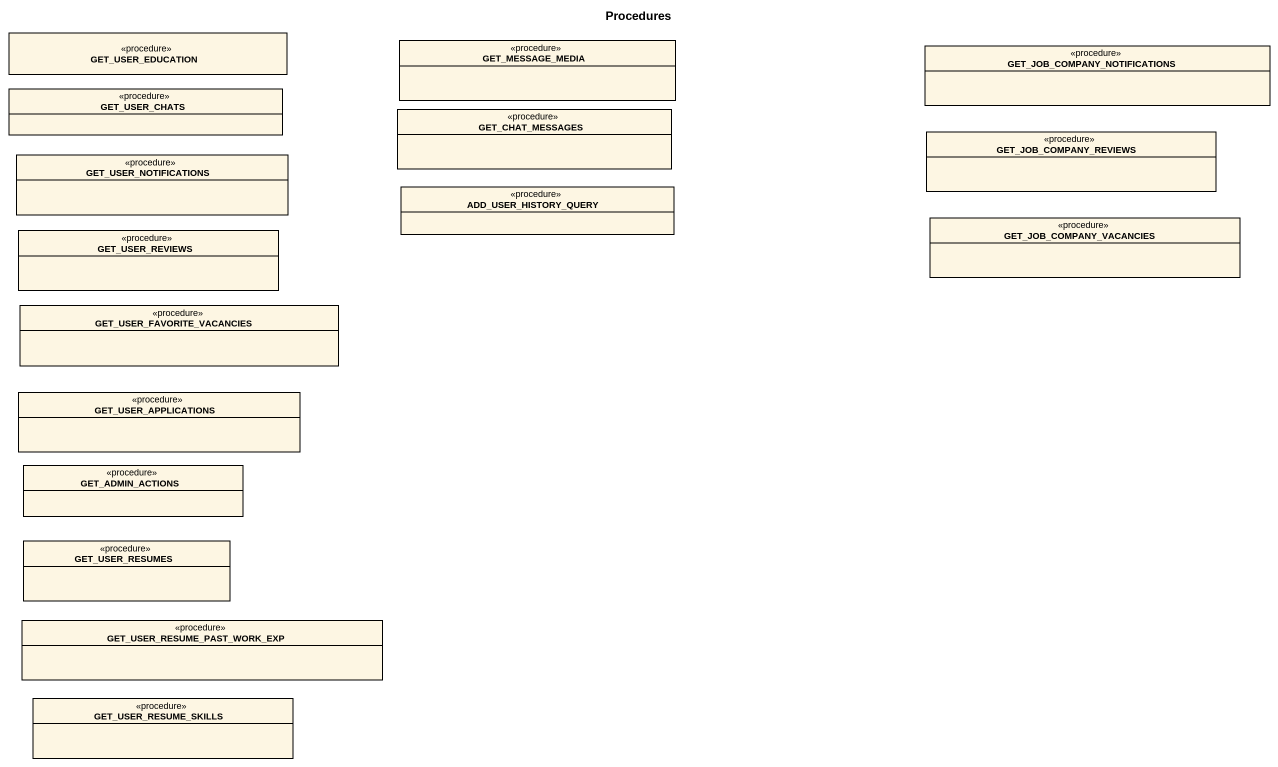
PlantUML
@startuml
title Procedures
hide circle
hide empty members
class GET_USER_EDUCATION <<procedure>>
class GET_MESSAGE_MEDIA <<procedure>>
class "GET_JOB_COMPANY_NOTIFICATIONS" as GET_JOB_COMPANY <<procedure>>
class GET_USER_CHATS <<procedure>>
class GET_CHAT_MESSAGES <<procedure>>
class GET_JOB_COMPANY_REVIEWS <<procedure>>
class GET_USER_NOTIFICATIONS <<procedure>>
class ADD_USER_HISTORY_QUERY <<procedure>>
class GET_USER_REVIEWS <<procedure>>
class GET_JOB_COMPANY_VACANCIES <<procedure>>
class GET_USER_FAVORITE_VACANCIES <<procedure>>
class GET_USER_APPLICATIONS <<procedure>>
class GET_ADMIN_ACTIONS <<procedure>>
class GET_USER_RESUMES <<procedure>>
class "GET_USER_RESUME_PAST_WORK_EXP" as GET_USER_RESUME_PAST_WORK <<procedure>>
class GET_USER_RESUME_SKILLS <<procedure>>
@enduml
